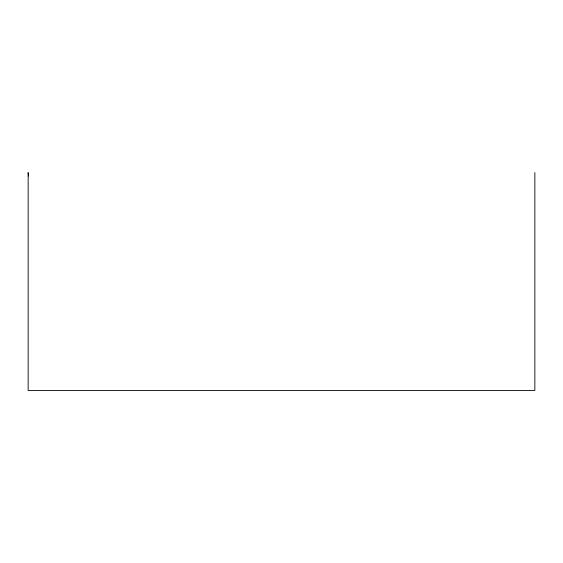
<?xml version="1.0" encoding="UTF-8"?>
<svg xmlns="http://www.w3.org/2000/svg" width="563" height="563" viewBox="0 0 563 563"><rect width="100%" height="100%" fill="white"/><g stroke="black" fill="none" stroke-linecap="round" stroke-linejoin="round"><path stroke-width="0.84" d="M28.446 176.022L28.15 172.559L28.15 390.44L534.85 390.44L534.85 172.559"/></g></svg>
